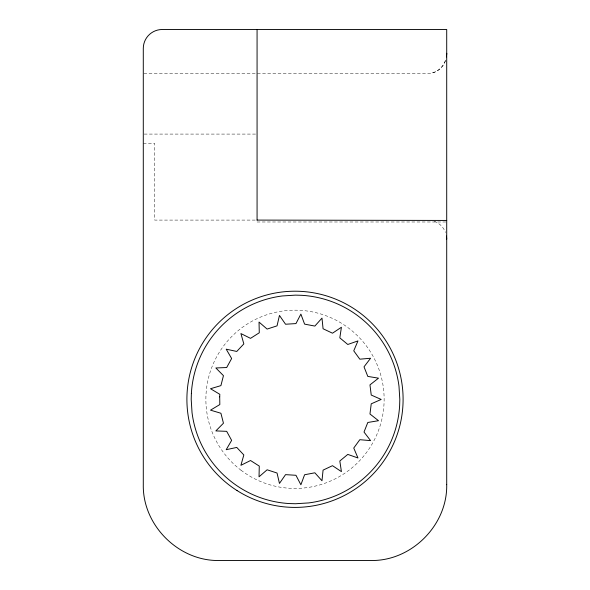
<?xml version="1.0" encoding="UTF-8"?>
<svg xmlns="http://www.w3.org/2000/svg" width="590" height="590" viewBox="0 0 590 590"><rect width="100%" height="100%" fill="white"/><g stroke="black" fill="none" stroke-linecap="round" stroke-linejoin="round"><path stroke-width="0.44" stroke-dasharray="2.95 2.21" d="M445.494 60.445C443.068 67.983 435.73 73.617 427.75 73.477L143.289 73.477M445.45 60.586C443.178 67.039 437.522 72.29 430.641 73.248M144.203 134.085L257.07 134.085M143.289 143.289L154.661 143.289L154.661 220.092L255.809 220.092M257.07 221.988L445.797 221.988M434.299 221.302C439.439 223.145 443.665 227.364 445.502 232.504M240.993 470.208A89.134 89.134 0 0 0 383.412 410.625A89.134 89.134 0 0 0 260.603 317.081A89.134 89.134 0 0 0 240.993 470.208"/><path stroke-width="0.89" d="M446.438 56.729L446.711 53.299L446.424 56.832M257.07 220.092L446.711 220.439M446.483 236.089L446.711 239.053M257.07 29.5L257.07 220.151M219.701 396.871L219.827 404.556L210.512 410.153L220.911 413.258L223.455 423.207L215.852 430.914L226.671 431.334L231.634 440.369L226.199 449.705L236.76 447.426L243.832 454.956L240.904 465.318L250.529 460.517L259.283 466.1L259.032 476.809L267.115 469.795L277.042 473.025L279.461 483.431L285.545 474.64L295.959 475.289L300.885 484.774L304.595 474.751L314.854 472.804L321.985 480.762L323.077 470.127L332.495 465.68L341.418 471.631L339.818 461.011L347.79 454.403L357.96 457.973L353.749 448.046L359.812 439.698L370.586 440.627L364.015 432.042L367.799 422.477L378.5 420.7L369.967 413.996L371.235 403.825L381.184 399.437L371.235 395.049L369.967 384.879L378.5 378.175L367.799 376.405L364.015 366.832L370.586 358.248L359.812 359.185L353.749 350.829L357.96 340.909L347.79 344.479L339.818 337.864L341.418 327.244L332.495 333.203L323.077 328.748L321.985 318.113L314.854 326.071L304.588 324.124L300.885 314.101L295.959 323.586L285.545 324.235L279.461 315.444L277.042 325.85L267.115 329.08L259.032 322.074L259.283 332.775L250.521 338.358L240.904 333.557L243.832 343.918L236.76 351.448L226.199 349.177L231.634 358.514L226.671 367.541L215.852 367.961L223.455 375.668L220.911 385.624L210.512 388.722L219.827 394.319L219.701 396.871M191.381 393.353L191.204 399.437L192.03 412.587A103.766 103.766 0 0 0 210.778 460.274A104.681 104.681 0 0 0 239.37 487.355A103.774 103.774 0 0 0 289.432 503.565L295.509 503.742L308.659 502.923A103.619 103.619 0 0 0 345.32 491.101A104.688 104.688 0 0 0 383.426 455.576A103.766 103.766 0 0 0 399.637 405.522L399.814 399.437L398.995 386.295A103.766 103.766 0 0 0 380.24 338.601A104.688 104.688 0 0 0 340.046 305.096A103.766 103.766 0 0 0 301.593 295.31L295.509 295.133L282.367 295.951A103.774 103.774 0 0 0 245.698 307.774A104.681 104.681 0 0 0 207.592 343.299A103.774 103.774 0 0 0 191.381 393.353M446.711 484.641C447.53 525.189 411.407 561.319 370.859 560.5L219.141 560.5C178.593 561.319 142.47 525.189 143.289 484.641L143.289 48.461A18.961 18.961 0 0 1 162.25 29.5L446.711 29.5L446.711 484.641M237.025 490.541A108.095 108.095 0 0 0 403 403.892A108.095 108.095 0 0 0 244.975 303.481A108.095 108.095 0 0 0 237.025 490.541"/></g></svg>
